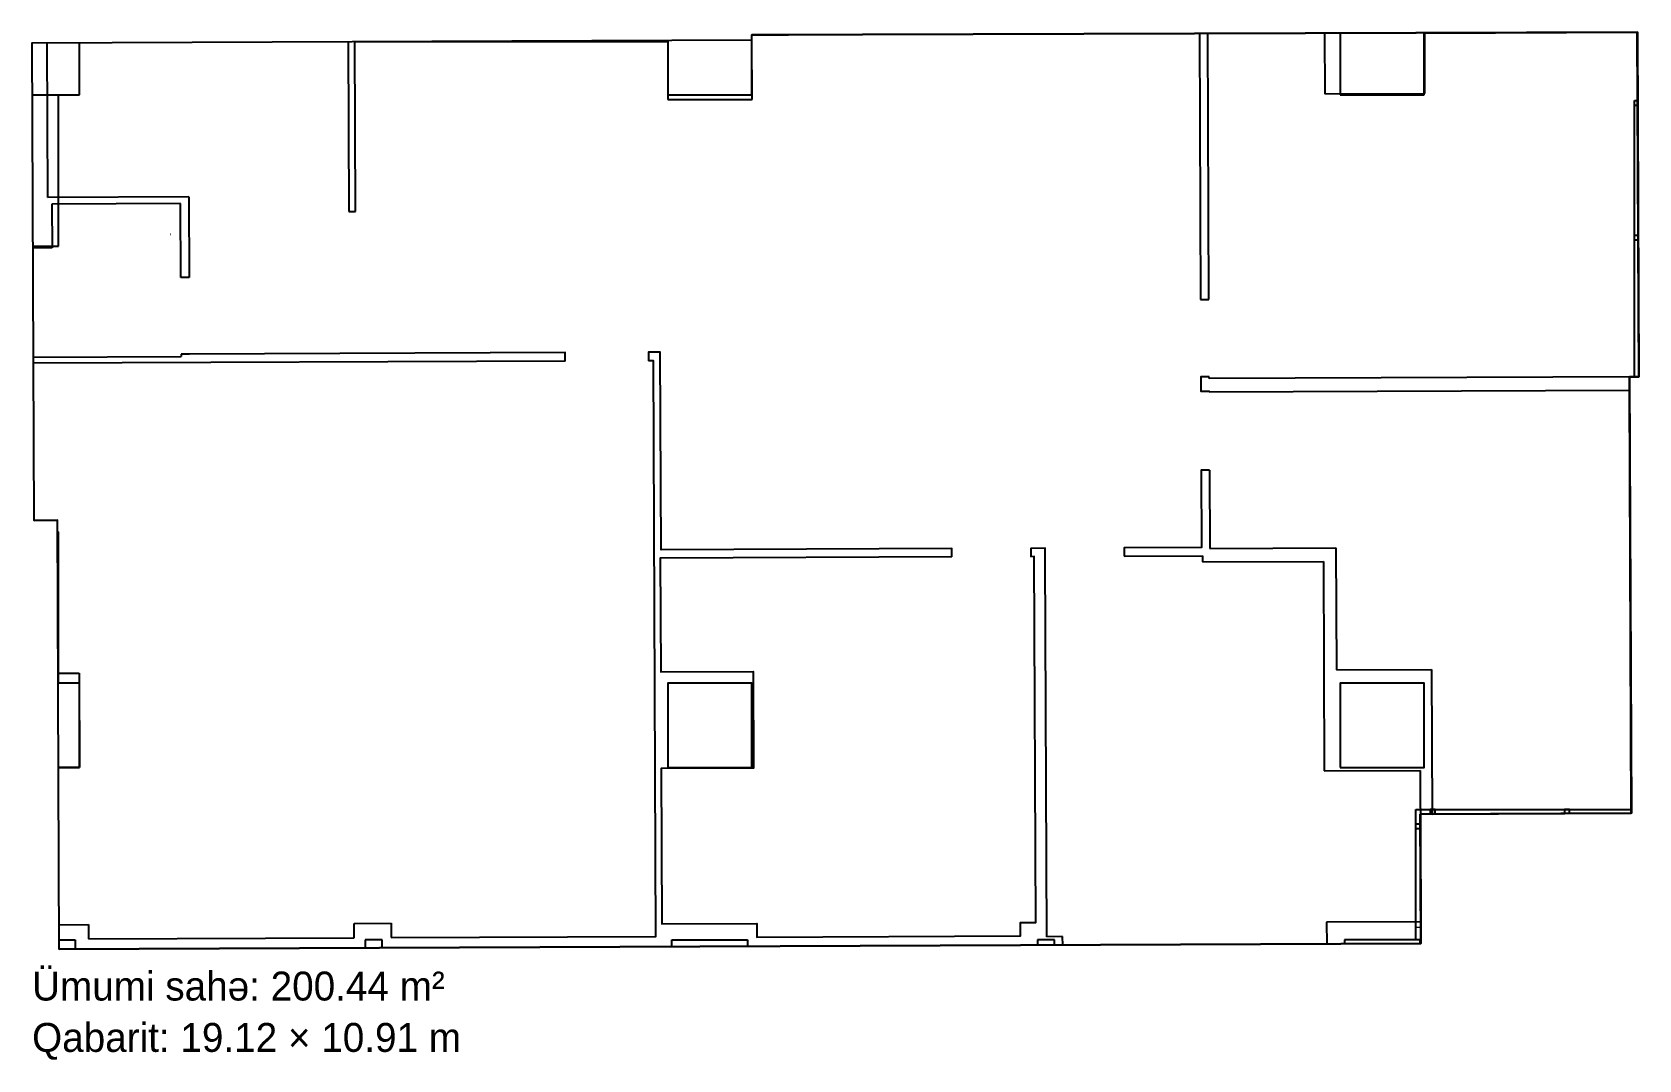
# Model space of a CAD drawing. Header units: millimetres. Extents: x 1391552 to 1410668, y -61524 to -49301.
import ezdxf

# ---------------------------------------------------------------- set-up
doc = ezdxf.new("R2010")
doc.units = ezdxf.units.MM
for name, color, linetype in [('metal', 7, 'Continuous'), ('OFFICE_BOUNDARY', 3, 'Continuous'), ('plita 2', 7, 'Continuous'), ('sutun1', 7, 'Continuous')]:
    doc.layers.add(name, color=color, linetype=linetype)
doc.layers.add('obl. keramogranit', color=138, linetype='Continuous', lineweight=18, true_color=0x005252)

msp = doc.modelspace()

# ---------------------------------------------------------------- linework, layer by layer
at = {"color": 1, "lineweight": 30}
for p, q in [((1400115, -49333), (1410650, -49301)), ((1410650, -49301), (1410667, -53401)), ((1410667, -53401), (1410557, -53401)), ((1410557, -53401), (1410578, -58591)), ((1391853, -55106), (1391575, -55107)), ((1410578, -58591), (1408068, -58601)), ((1408068, -58601), (1408074, -60141)), ((1408074, -60141), (1391875, -60206))]:
    msp.add_line(p, q, dxfattribs=at)
at = {"color": 18, "lineweight": -3, "true_color": 0x000000}
for p, q in [((1400115, -49333), (1410652, -49301)), ((1410652, -49301), (1410668, -53401)), ((1391552, -49427), (1400115, -49393)), ((1391575, -55107), (1391552, -49427)), ((1400115, -49393), (1400115, -49333)), ((1410668, -53401), (1410558, -53401)), ((1410558, -53401), (1410579, -58591)), ((1391855, -55106), (1391575, -55107)), ((1391875, -60206), (1391855, -55106)), ((1410579, -58591), (1408069, -58601)), ((1408069, -58601), (1408075, -60141)), ((1408075, -60141), (1391875, -60206))]:
    msp.add_line(p, q, dxfattribs=at)
for p, q in [((1405440, -49317), (1405453, -52482)), ((1405553, -52481), (1405540, -49316)), ((1406930, -49312), (1406933, -50036)), ((1408120, -49311), (1410650, -49301)), ((1408123, -50031), (1408120, -49311)), ((1410650, -49301), (1410667, -53401)), ((1391738, -51266), (1391731, -49426)), ((1395311, -49412), (1395319, -51432)), ((1395399, -51432), (1395391, -49412)), ((1395391, -49412), (1399115, -49412)), ((1399115, -49412), (1399117, -50103)), ((1400117, -50103), (1400114, -49393)), ((1400115, -49333), (1400551, -49331)), ((1406933, -50036), (1408123, -50031)), ((1399117, -50103), (1400117, -50103)), ((1393418, -51260), (1391738, -51266)), ((1393318, -51340), (1391788, -51346)), ((1391788, -51346), (1391791, -51866)), ((1393322, -52220), (1393318, -51340)), ((1395319, -51432), (1395399, -51432)), ((1391791, -51866), (1391562, -51867)), ((1405453, -52482), (1405553, -52481)), ((1391567, -53167), (1393326, -53160)), ((1397896, -53212), (1391568, -53237)), ((1410667, -53401), (1405557, -53421)), ((1405557, -53421), (1405557, -53401)), ((1410557, -53561), (1405557, -53581)), ((1410578, -58591), (1410557, -53561)), ((1405561, -54511), (1405565, -55441)), ((1391575, -55107), (1391853, -55106)), ((1405565, -55441), (1407065, -55435)), ((1407065, -55435), (1407071, -56885)), ((1403623, -60059), (1403605, -55539)), ((1404545, -55535), (1405475, -55531)), ((1405475, -55531), (1405476, -55601)), ((1405476, -55601), (1406916, -55596)), ((1406916, -55596), (1406925, -58086)), ((1391862, -56926), (1392111, -56925)), ((1392111, -56925), (1392115, -58045)), ((1407071, -56885), (1408201, -56881)), ((1408201, -56881), (1408208, -58601)), ((1392115, -58045), (1391867, -58046)), ((1406925, -58086), (1408065, -58081)), ((1408065, -58081), (1408073, -59881)), ((1408208, -58601), (1410578, -58591)), ((1391874, -59916), (1392223, -59914)), ((1392223, -59914), (1392223, -60084)), ((1395383, -59902), (1395823, -59900)), ((1395383, -60072), (1395383, -59902)), ((1395823, -59900), (1395823, -60070)), ((1408073, -59881), (1406953, -59886)), ((1406953, -59886), (1406954, -60146)), ((1392223, -60084), (1395383, -60072)), ((1403813, -60058), (1403623, -60059)), ((1403814, -60158), (1403813, -60058)), ((1406954, -60146), (1403814, -60158))]:
    msp.add_line(p, q)
for points in [[(1393418, -51260), (1393422, -52220)], [(1393197, -51706), (1393196, -51706)], [(1393422, -52220), (1393322, -52220)], [(1393426, -53130), (1393326, -53130)], [(1393326, -53130), (1393326, -53160)], [(1397896, -53212), (1397896, -53112), (1393426, -53130)], [(1402495, -55543), (1402495, -55443), (1399035, -55457), (1399026, -53107), (1398886, -53108), (1398886, -53208)], [(1395823, -60070), (1398973, -60057), (1398946, -53208), (1398886, -53208)], [(1405557, -53401), (1405457, -53402), (1405457, -53572), (1405557, -53571), (1405557, -53581)], [(1405561, -54511), (1405461, -54512), (1405465, -55431), (1404545, -55435), (1404545, -55535)], [(1402495, -55543), (1399025, -55557), (1399031, -56907), (1400131, -56903), (1400135, -58053), (1399035, -58057), (1399043, -59907), (1400173, -59903), (1400173, -60063), (1403313, -60050), (1403313, -59890), (1403493, -59889), (1403475, -55539), (1403435, -55540)], [(1403605, -55539), (1403605, -55439), (1403435, -55440), (1403435, -55540)]]:
    msp.add_lwpolyline(points)
at = {"layer": 'metal'}
for p, q in [((1410615, -50175), (1410615, -50115)), ((1410615, -50115), (1410655, -50115)), ((1410655, -50175), (1410615, -50175)), ((1410615, -51775), (1410615, -51715)), ((1410615, -51715), (1410662, -51715)), ((1410662, -51775), (1410615, -51775)), ((1408245, -58545), (1408185, -58545)), ((1408185, -58545), (1408185, -58601)), ((1408245, -58600), (1408245, -58545)), ((1409845, -58545), (1409785, -58545)), ((1409785, -58545), (1409785, -58594)), ((1409845, -58594), (1409845, -58545)), ((1408015, -58775), (1408015, -58715)), ((1408015, -58715), (1408070, -58715)), ((1408070, -58775), (1408015, -58775))]:
    msp.add_line(p, q, dxfattribs=at)
at = {"layer": 'obl. keramogranit'}
for q in [(1408074, -59945), (1408015, -60095)]:
    msp.add_line((1408015, -59945), q, dxfattribs=at)
at = {"layer": 'OFFICE_BOUNDARY'}
msp.add_lwpolyline([(1400115, -49393), (1400115, -49333), (1410652, -49301), (1410668, -53401), (1410558, -53401), (1410579, -58591), (1408069, -58601), (1408075, -60141), (1391875, -60206), (1391855, -55106), (1391575, -55107), (1391552, -49427), (1400115, -49393)], close=True, dxfattribs=at)
at = {"layer": 'plita 2'}
for p, q in [((1410615, -53401), (1410615, -50175)), ((1408015, -60095), (1408015, -58545)), ((1408015, -58545), (1410579, -58545))]:
    msp.add_line(p, q, dxfattribs=at)
at = {"layer": 'sutun1'}
for p, q in [((1407115, -49312), (1407115, -50045)), ((1408115, -50045), (1408115, -49308)), ((1392115, -50045), (1392115, -49425)), ((1399115, -49397), (1399115, -50045)), ((1400115, -50045), (1400115, -49393)), ((1391555, -50045), (1392115, -50045)), ((1391865, -51845), (1391865, -50045)), ((1399115, -50045), (1400115, -50045)), ((1407115, -50045), (1408115, -50045)), ((1391562, -51845), (1391865, -51845)), ((1391856, -55245), (1391865, -55245)), ((1391865, -57045), (1391865, -55245)), ((1392115, -57045), (1391863, -57045)), ((1392115, -58045), (1392115, -57045)), ((1391867, -58045), (1392115, -58045)), ((1391875, -60095), (1392065, -60095)), ((1392065, -60095), (1392065, -60205)), ((1395715, -60095), (1395515, -60095)), ((1395515, -60095), (1395515, -60191)), ((1395715, -60190), (1395715, -60095)), ((1399165, -60177), (1399165, -60095)), ((1399165, -60095), (1400065, -60095)), ((1400065, -60095), (1400065, -60173)), ((1403715, -60095), (1403515, -60095)), ((1403515, -60095), (1403515, -60159)), ((1403715, -60159), (1403715, -60095)), ((1408065, -60095), (1407165, -60095)), ((1407165, -60095), (1407165, -60145)), ((1408065, -60141), (1408065, -60095))]:
    msp.add_line(p, q, dxfattribs=at)
for points in [[(1399115, -58045), (1400115, -58045), (1400115, -57045), (1399115, -57045)], [(1407115, -58045), (1408115, -58045), (1408115, -57045), (1407115, -57045)]]:
    msp.add_lwpolyline(points, close=True, dxfattribs=at)

# ---------------------------------------------------------------- texts
for s, p in [('Ümumi sahə: 200.44 m²', (1391552, -60818)), ('Qabarit: 19.12 × 10.91 m', (1391552, -61429))]:
    msp.add_text(s, height=344.09).set_placement(p)

doc.saveas('drawing.dxf')
